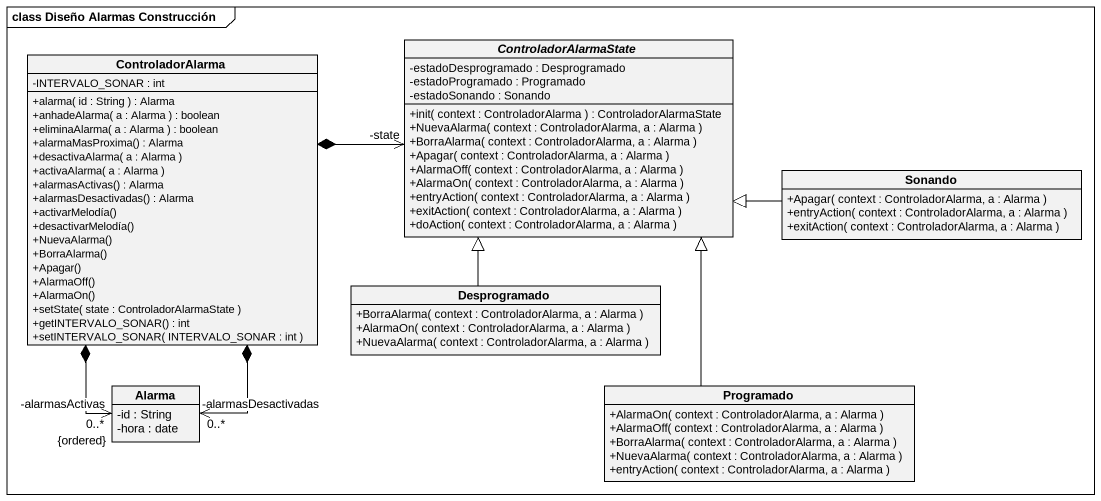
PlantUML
@startuml
mainframe class Diseño Alarmas Construcción
hide circle
hide empty members
skinparam classAttributeIconSize 0
class ControladorAlarma {
  -INTERVALO_SONAR : int
  +alarma( id : String ) : Alarma
  +anhadeAlarma( a : Alarma ) : boolean
  +eliminaAlarma( a : Alarma ) : boolean
  +alarmaMasProxima() : Alarma
  +desactivaAlarma( a : Alarma )
  +activaAlarma( a : Alarma )
  +alarmasActivas() : Alarma
  +alarmasDesactivadas() : Alarma
  +activarMelodía()
  +desactivarMelodía()
  +NuevaAlarma()
  +BorraAlarma()
  +Apagar()
  +AlarmaOff()
  +AlarmaOn()
  +setState( state : ControladorAlarmaState )
  +getINTERVALO_SONAR() : int
  +setINTERVALO_SONAR( INTERVALO_SONAR : int )
}
abstract class ControladorAlarmaState {
  -estadoDesprogramado : Desprogramado
  -estadoProgramado : Programado
  -estadoSonando : Sonando
  +init( context : ControladorAlarma ) : ControladorAlarmaState
  +NuevaAlarma( context : ControladorAlarma, a : Alarma )
  +BorraAlarma( context : ControladorAlarma, a : Alarma )
  +Apagar( context : ControladorAlarma, a : Alarma )
  +AlarmaOff( context : ControladorAlarma, a : Alarma )
  +AlarmaOn( context : ControladorAlarma, a : Alarma )
  +entryAction( context : ControladorAlarma, a : Alarma )
  +exitAction( context : ControladorAlarma, a : Alarma )
  +doAction( context : ControladorAlarma, a : Alarma )
}
class Sonando {
  +Apagar( context : ControladorAlarma, a : Alarma )
  +entryAction( context : ControladorAlarma, a : Alarma )
  +exitAction( context : ControladorAlarma, a : Alarma )
}
class Desprogramado {
  +BorraAlarma( context : ControladorAlarma, a : Alarma )
  +AlarmaOn( context : ControladorAlarma, a : Alarma )
  +NuevaAlarma( context : ControladorAlarma, a : Alarma )
}
class Alarma {
  -id : String
  -hora : date
}
class Programado {
  +AlarmaOn( context : ControladorAlarma, a : Alarma )
  +AlarmaOff( context : ControladorAlarma, a : Alarma )
  +BorraAlarma( context : ControladorAlarma, a : Alarma )
  +NuevaAlarma( context : ControladorAlarma, a : Alarma )
  +entryAction( context : ControladorAlarma, a : Alarma )
}
ControladorAlarma *-right-> "-state" ControladorAlarmaState
ControladorAlarma *--> "-alarmasActivas\n0..*\n{ordered}" Alarma
ControladorAlarma *--> "-alarmasDesactivadas\n0..*" Alarma
Sonando -left-|> ControladorAlarmaState
Desprogramado -up-|> ControladorAlarmaState
Programado -up-|> ControladorAlarmaState
@enduml
